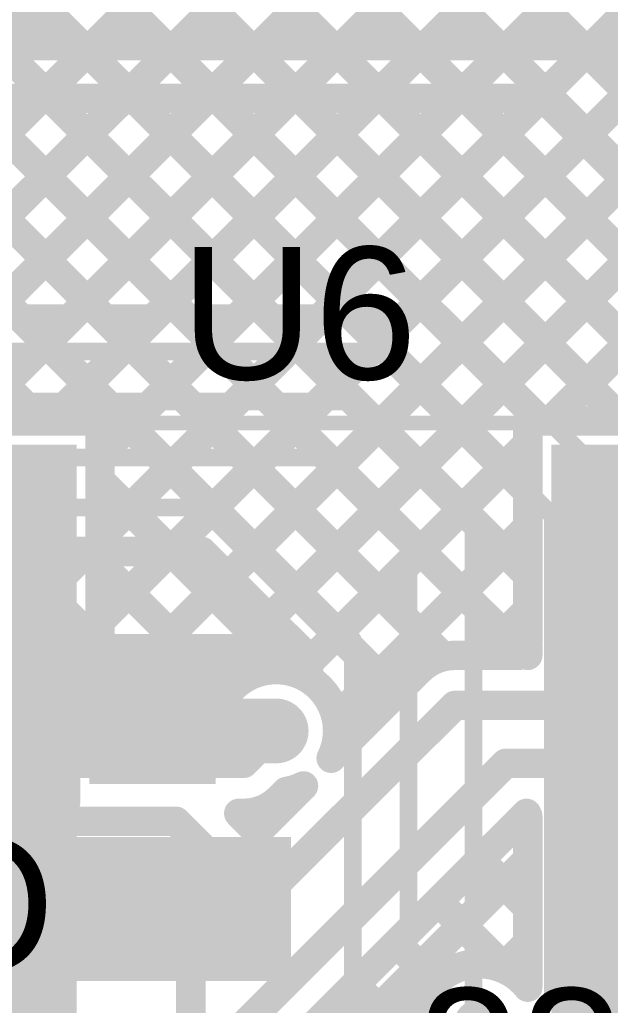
# Model space of a CAD drawing. Header units: millimetres. Extents: x -0.26 to 2.84, y -0.09 to 2.43.
# Drawn here: x 1.8569 to 2.0575, y 1.6427 to 1.9778 of the extents above; entities that cross this region are included whole.
import ezdxf

# ---------------------------------------------------------------- set-up
doc = ezdxf.new("R2010")
doc.units = ezdxf.units.MM
doc.header["$MEASUREMENT"] = 0
for name, color, linetype in [('BottomLayer', 5, 'Continuous'), ('BottomOverlay', 54, 'Continuous'), ('BottomPaste', 16, 'Continuous'), ('BottomSolder', 6, 'Continuous'), ('TopLayer', 1, 'Continuous'), ('TopOverlay', 2, 'Continuous'), ('TopPaste', 8, 'Continuous'), ('TopSolder', 216, 'Continuous'), ('ViaHoleLayer', 16, 'Continuous')]:
    doc.layers.add(name, color=color, linetype=linetype)
doc.styles.add('Arial', font='', dxfattribs={"height": 0.2})
doc.styles.get('Arial').set_extended_font_data('Arial')

# ---------------------------------------------------------------- blocks, each defined once
blk = doc.blocks.new('PCM1865DBTR_71')
at = {"layer": 'TopLayer'}
for points in [[(-0.1437, 0.1437), (-0.08465, 0.1437), (-0.08465, 0.13189), (-0.1437, 0.13189)], [(0.1437, 0.13189), (0.08465, 0.13189), (0.08465, 0.1437), (0.1437, 0.1437)], [(-0.1437, 0.12402), (-0.08465, 0.12402), (-0.08465, 0.1122), (-0.1437, 0.1122)], [(0.1437, 0.1122), (0.08465, 0.1122), (0.08465, 0.12402), (0.1437, 0.12402)], [(-0.1437, 0.10433), (-0.08465, 0.10433), (-0.08465, 0.09252), (-0.1437, 0.09252)], [(0.1437, 0.09252), (0.08465, 0.09252), (0.08465, 0.10433), (0.1437, 0.10433)], [(-0.1437, 0.08465), (-0.08465, 0.08465), (-0.08465, 0.07283), (-0.1437, 0.07283)], [(0.1437, 0.07283), (0.08465, 0.07283), (0.08465, 0.08465), (0.1437, 0.08465)], [(-0.1437, 0.06496), (-0.08465, 0.06496), (-0.08465, 0.05315), (-0.1437, 0.05315)], [(0.1437, 0.05315), (0.08465, 0.05315), (0.08465, 0.06496), (0.1437, 0.06496)], [(-0.1437, 0.04528), (-0.08465, 0.04528), (-0.08465, 0.03346), (-0.1437, 0.03346)], [(0.1437, 0.03346), (0.08465, 0.03346), (0.08465, 0.04528), (0.1437, 0.04528)], [(-0.1437, 0.02559), (-0.08465, 0.02559), (-0.08465, 0.01378), (-0.1437, 0.01378)], [(0.1437, 0.01378), (0.08465, 0.01378), (0.08465, 0.02559), (0.1437, 0.02559)], [(-0.1437, 0.00591), (-0.08465, 0.00591), (-0.08465, -0.00591), (-0.1437, -0.00591)], [(0.1437, -0.00591), (0.08465, -0.00591), (0.08465, 0.00591), (0.1437, 0.00591)], [(-0.1437, -0.01378), (-0.08465, -0.01378), (-0.08465, -0.02559), (-0.1437, -0.02559)], [(0.1437, -0.02559), (0.08465, -0.02559), (0.08465, -0.01378), (0.1437, -0.01378)], [(-0.1437, -0.03346), (-0.08465, -0.03346), (-0.08465, -0.04528), (-0.1437, -0.04528)], [(0.1437, -0.04528), (0.08465, -0.04528), (0.08465, -0.03346), (0.1437, -0.03346)], [(-0.1437, -0.05315), (-0.08465, -0.05315), (-0.08465, -0.06496), (-0.1437, -0.06496)], [(0.1437, -0.06496), (0.08465, -0.06496), (0.08465, -0.05315), (0.1437, -0.05315)], [(-0.1437, -0.07283), (-0.08465, -0.07283), (-0.08465, -0.08465), (-0.1437, -0.08465)], [(0.1437, -0.08465), (0.08465, -0.08465), (0.08465, -0.07283), (0.1437, -0.07283)], [(-0.1437, -0.09252), (-0.08465, -0.09252), (-0.08465, -0.10433), (-0.1437, -0.10433)], [(0.1437, -0.10433), (0.08465, -0.10433), (0.08465, -0.09252), (0.1437, -0.09252)], [(-0.1437, -0.1122), (-0.08465, -0.1122), (-0.08465, -0.12402), (-0.1437, -0.12402)], [(0.1437, -0.12402), (0.08465, -0.12402), (0.08465, -0.1122), (0.1437, -0.1122)], [(-0.08465, -0.1437), (-0.1437, -0.1437), (-0.1437, -0.13189), (-0.08465, -0.13189)], [(0.1437, -0.1437), (0.08465, -0.1437), (0.08465, -0.13189), (0.1437, -0.13189)]]:
    blk.add_hatch(color=1, dxfattribs=at).paths.add_polyline_path(points)
at = {"layer": 'TopPaste'}
for points in [[(-0.1437, 0.1437), (-0.08465, 0.1437), (-0.08465, 0.13189), (-0.1437, 0.13189)], [(0.1437, 0.13189), (0.08465, 0.13189), (0.08465, 0.1437), (0.1437, 0.1437)], [(-0.1437, 0.12402), (-0.08465, 0.12402), (-0.08465, 0.1122), (-0.1437, 0.1122)], [(0.1437, 0.1122), (0.08465, 0.1122), (0.08465, 0.12402), (0.1437, 0.12402)], [(-0.1437, 0.10433), (-0.08465, 0.10433), (-0.08465, 0.09252), (-0.1437, 0.09252)], [(0.1437, 0.09252), (0.08465, 0.09252), (0.08465, 0.10433), (0.1437, 0.10433)], [(-0.1437, 0.08465), (-0.08465, 0.08465), (-0.08465, 0.07283), (-0.1437, 0.07283)], [(0.1437, 0.07283), (0.08465, 0.07283), (0.08465, 0.08465), (0.1437, 0.08465)], [(-0.1437, 0.06496), (-0.08465, 0.06496), (-0.08465, 0.05315), (-0.1437, 0.05315)], [(0.1437, 0.05315), (0.08465, 0.05315), (0.08465, 0.06496), (0.1437, 0.06496)], [(-0.1437, 0.04528), (-0.08465, 0.04528), (-0.08465, 0.03346), (-0.1437, 0.03346)], [(0.1437, 0.03346), (0.08465, 0.03346), (0.08465, 0.04528), (0.1437, 0.04528)], [(-0.1437, 0.02559), (-0.08465, 0.02559), (-0.08465, 0.01378), (-0.1437, 0.01378)], [(0.1437, 0.01378), (0.08465, 0.01378), (0.08465, 0.02559), (0.1437, 0.02559)], [(-0.1437, 0.00591), (-0.08465, 0.00591), (-0.08465, -0.00591), (-0.1437, -0.00591)], [(0.1437, -0.00591), (0.08465, -0.00591), (0.08465, 0.00591), (0.1437, 0.00591)], [(-0.1437, -0.01378), (-0.08465, -0.01378), (-0.08465, -0.02559), (-0.1437, -0.02559)], [(0.1437, -0.02559), (0.08465, -0.02559), (0.08465, -0.01378), (0.1437, -0.01378)], [(-0.1437, -0.03346), (-0.08465, -0.03346), (-0.08465, -0.04528), (-0.1437, -0.04528)], [(0.1437, -0.04528), (0.08465, -0.04528), (0.08465, -0.03346), (0.1437, -0.03346)], [(-0.1437, -0.05315), (-0.08465, -0.05315), (-0.08465, -0.06496), (-0.1437, -0.06496)], [(0.1437, -0.06496), (0.08465, -0.06496), (0.08465, -0.05315), (0.1437, -0.05315)], [(-0.1437, -0.07283), (-0.08465, -0.07283), (-0.08465, -0.08465), (-0.1437, -0.08465)], [(0.1437, -0.08465), (0.08465, -0.08465), (0.08465, -0.07283), (0.1437, -0.07283)], [(-0.1437, -0.09252), (-0.08465, -0.09252), (-0.08465, -0.10433), (-0.1437, -0.10433)], [(0.1437, -0.10433), (0.08465, -0.10433), (0.08465, -0.09252), (0.1437, -0.09252)], [(-0.1437, -0.1122), (-0.08465, -0.1122), (-0.08465, -0.12402), (-0.1437, -0.12402)], [(0.1437, -0.12402), (0.08465, -0.12402), (0.08465, -0.1122), (0.1437, -0.1122)], [(-0.08465, -0.1437), (-0.1437, -0.1437), (-0.1437, -0.13189), (-0.08465, -0.13189)], [(0.1437, -0.1437), (0.08465, -0.1437), (0.08465, -0.13189), (0.1437, -0.13189)]]:
    blk.add_hatch(color=8, dxfattribs=at).paths.add_polyline_path(points)
at = {"layer": 'TopSolder'}
for points in [[(-0.1477, 0.1477), (-0.08065, 0.1477), (-0.08065, 0.12789), (-0.1477, 0.12789)], [(0.1477, 0.12789), (0.08065, 0.12789), (0.08065, 0.1477), (0.1477, 0.1477)], [(-0.1477, 0.12802), (-0.08065, 0.12802), (-0.08065, 0.1082), (-0.1477, 0.1082)], [(0.1477, 0.1082), (0.08065, 0.1082), (0.08065, 0.12802), (0.1477, 0.12802)], [(-0.1477, 0.10833), (-0.08065, 0.10833), (-0.08065, 0.08852), (-0.1477, 0.08852)], [(0.1477, 0.08852), (0.08065, 0.08852), (0.08065, 0.10833), (0.1477, 0.10833)], [(-0.1477, 0.08865), (-0.08065, 0.08865), (-0.08065, 0.06883), (-0.1477, 0.06883)], [(0.1477, 0.06883), (0.08065, 0.06883), (0.08065, 0.08865), (0.1477, 0.08865)], [(-0.1477, 0.06896), (-0.08065, 0.06896), (-0.08065, 0.04915), (-0.1477, 0.04915)], [(0.1477, 0.04915), (0.08065, 0.04915), (0.08065, 0.06896), (0.1477, 0.06896)], [(-0.1477, 0.04928), (-0.08065, 0.04928), (-0.08065, 0.02946), (-0.1477, 0.02946)], [(0.1477, 0.02946), (0.08065, 0.02946), (0.08065, 0.04928), (0.1477, 0.04928)], [(-0.1477, 0.02959), (-0.08065, 0.02959), (-0.08065, 0.00978), (-0.1477, 0.00978)], [(0.1477, 0.00978), (0.08065, 0.00978), (0.08065, 0.02959), (0.1477, 0.02959)], [(-0.1477, 0.00991), (-0.08065, 0.00991), (-0.08065, -0.00991), (-0.1477, -0.00991)], [(0.1477, -0.00991), (0.08065, -0.00991), (0.08065, 0.00991), (0.1477, 0.00991)], [(-0.1477, -0.00978), (-0.08065, -0.00978), (-0.08065, -0.02959), (-0.1477, -0.02959)], [(0.1477, -0.02959), (0.08065, -0.02959), (0.08065, -0.00978), (0.1477, -0.00978)], [(-0.1477, -0.02946), (-0.08065, -0.02946), (-0.08065, -0.04928), (-0.1477, -0.04928)], [(0.1477, -0.04928), (0.08065, -0.04928), (0.08065, -0.02946), (0.1477, -0.02946)], [(-0.1477, -0.04915), (-0.08065, -0.04915), (-0.08065, -0.06896), (-0.1477, -0.06896)], [(0.1477, -0.06896), (0.08065, -0.06896), (0.08065, -0.04915), (0.1477, -0.04915)], [(-0.1477, -0.06883), (-0.08065, -0.06883), (-0.08065, -0.08865), (-0.1477, -0.08865)], [(0.1477, -0.08865), (0.08065, -0.08865), (0.08065, -0.06883), (0.1477, -0.06883)], [(-0.1477, -0.08852), (-0.08065, -0.08852), (-0.08065, -0.10833), (-0.1477, -0.10833)], [(0.1477, -0.10833), (0.08065, -0.10833), (0.08065, -0.08852), (0.1477, -0.08852)], [(-0.1477, -0.1082), (-0.08065, -0.1082), (-0.08065, -0.12802), (-0.1477, -0.12802)], [(0.1477, -0.12802), (0.08065, -0.12802), (0.08065, -0.1082), (0.1477, -0.1082)], [(-0.08065, -0.1477), (-0.1477, -0.1477), (-0.1477, -0.12789), (-0.08065, -0.12789)], [(0.1477, -0.1477), (0.08065, -0.1477), (0.08065, -0.12789), (0.1477, -0.12789)]]:
    blk.add_hatch(color=216, dxfattribs=at).paths.add_polyline_path(points)
at = {"layer": 'TopOverlay', "const_width": 0.005}
for points in [[(-0.08, 0.155), (0.078, 0.155)], [(-0.08, -0.155), (0.078, -0.155)]]:
    blk.add_lwpolyline(points, dxfattribs=at)
at = {"layer": 'TopOverlay'}
for points, const_width in [([(-0.08125, 0.155, 1), (-0.07875, 0.155, 1)], 0.0025), ([(0.07675, 0.155, 1), (0.07925, 0.155, 1)], 0.0025), ([(-0.15257, 0.1428, 1), (-0.15978, 0.1428, 1)], 0.01), ([(-0.16228, 0.1428, 1), (-0.15728, 0.1428, 1)], 0.005), ([(-0.15507, 0.1428, 1), (-0.15007, 0.1428, 1)], 0.005), ([(-0.08125, -0.155, 1), (-0.07875, -0.155, 1)], 0.0025), ([(0.07675, -0.155, 1), (0.07925, -0.155, 1)], 0.0025)]:
    blk.add_lwpolyline(points, format="xyb", close=True, dxfattribs=dict(at, const_width=const_width))
blk = doc.blocks.new('C__0603_B_118')
at = {"layer": 'BottomLayer'}
for points in [[(-0.015, 0.0175), (-0.015, -0.0175), (-0.045, -0.0175), (-0.045, 0.0175)], [(0.045, 0.0175), (0.045, -0.0175), (0.015, -0.0175), (0.015, 0.0175)]]:
    blk.add_hatch(color=5, dxfattribs=at).paths.add_polyline_path(points)
at = {"layer": 'BottomPaste'}
for points in [[(-0.015, 0.0175), (-0.015, -0.0175), (-0.045, -0.0175), (-0.045, 0.0175)], [(0.045, 0.0175), (0.045, -0.0175), (0.015, -0.0175), (0.015, 0.0175)]]:
    blk.add_hatch(color=16, dxfattribs=at).paths.add_polyline_path(points)
at = {"layer": 'BottomSolder'}
for points in [[(-0.011, 0.0215), (-0.011, -0.0215), (-0.049, -0.0215), (-0.049, 0.0215)], [(0.049, 0.0215), (0.049, -0.0215), (0.011, -0.0215), (0.011, 0.0215)]]:
    blk.add_hatch(color=6, dxfattribs=at).paths.add_polyline_path(points)
at = {"layer": 'BottomOverlay', "const_width": 0.005}
for points in [[(-0.05, 0.023), (-0.05, -0.023)], [(-0.05, 0.023), (-0.016, 0.023)], [(0.016, 0.023), (0.05, 0.023)], [(0.05, 0.023), (0.05, -0.023)], [(-0.05, -0.023), (-0.016, -0.023)], [(0.016, -0.023), (0.05, -0.023)]]:
    blk.add_lwpolyline(points, dxfattribs=at)
at = {"layer": 'BottomOverlay', "const_width": 0.0025}
for points in [[(-0.05125, 0.023, 1), (-0.04875, 0.023, 1)], [(-0.05125, 0.023, 1), (-0.04875, 0.023, 1)], [(-0.01725, 0.023, 1), (-0.01475, 0.023, 1)], [(0.01475, 0.023, 1), (0.01725, 0.023, 1)], [(0.04875, 0.023, 1), (0.05125, 0.023, 1)], [(0.04875, 0.023, 1), (0.05125, 0.023, 1)], [(-0.05125, -0.023, 1), (-0.04875, -0.023, 1)], [(-0.05125, -0.023, 1), (-0.04875, -0.023, 1)], [(-0.01725, -0.023, 1), (-0.01475, -0.023, 1)], [(0.01475, -0.023, 1), (0.01725, -0.023, 1)], [(0.04875, -0.023, 1), (0.05125, -0.023, 1)], [(0.04875, -0.023, 1), (0.05125, -0.023, 1)]]:
    blk.add_lwpolyline(points, format="xyb", close=True, dxfattribs=at)

msp = doc.modelspace()

# ---------------------------------------------------------------- hatches: boundary and pattern name
at = {"layer": 'BottomLayer'}
h = msp.add_hatch(color=5, dxfattribs=at)
edge = h.paths.add_edge_path()
edge.add_arc((1.944, 1.736), 0.00886, 0, 360)
for points in [[(1.874, 1.661), (1.949, 1.661), (1.949, 1.7), (1.874, 1.7)], [(1.684, 1.651), (1.949, 1.651), (1.949, 1.683), (1.684, 1.683)]]:
    msp.add_hatch(color=5, dxfattribs=at).paths.add_polyline_path(points)
h = msp.add_hatch(color=5, dxfattribs=at)
edge = h.paths.add_edge_path()
edge.add_arc((1.937, 1.677), 0.00886, 0, 360)
h = msp.add_hatch(color=5, dxfattribs=at)
edge = h.paths.add_edge_path()
edge.add_arc((2.01309, 1.636), 0.00886, 0, 360)
at = {"layer": 'TopLayer'}
h = msp.add_hatch(color=1, dxfattribs=at)
edge = h.paths.add_edge_path()
edge.add_arc((1.944, 1.736), 0.00886, 0, 360)
h = msp.add_hatch(color=1, dxfattribs=at)
edge = h.paths.add_edge_path()
edge.add_arc((1.937, 1.677), 0.00886, 0, 360)
h = msp.add_hatch(color=1, dxfattribs=at)
edge = h.paths.add_edge_path()
edge.add_arc((2.01309, 1.636), 0.00886, 0, 360)
at = {"layer": 'ViaHoleLayer'}
h = msp.add_hatch(color=16, dxfattribs=at)
edge = h.paths.add_edge_path()
edge.add_arc((1.944, 1.736), 0.00591, 0, 360)
h = msp.add_hatch(color=16, dxfattribs=at)
edge = h.paths.add_edge_path()
edge.add_arc((1.937, 1.677), 0.00591, 0, 360)

# ---------------------------------------------------------------- linework, layer by layer
at = {"layer": 'BottomLayer'}
for points, const_width in [([(0.188, 1.969), (2.06, 1.969)], 0.01), ([(2.06, 1.969), (2.221, 1.808)], 0.01), ([(0.224, 1.951), (2.035, 1.951)], 0.01), ([(2.035, 1.951), (2.204, 1.782)], 0.01), ([(0.889, 1.878), (2, 1.878)], 0.006), ([(2, 1.878), (2.054, 1.824)], 0.006), ([(0.896, 1.865), (1.982, 1.865)], 0.006), ([(1.982, 1.865), (2.038, 1.809)], 0.006), ([(0.907, 1.848), (1.96781, 1.848)], 0.006), ([(1.96781, 1.848), (2.011, 1.80481)], 0.006), ([(0.911, 1.829), (1.95853, 1.829)], 0.006), ([(1.95853, 1.829), (1.989, 1.79853)], 0.006), ([(2.054, 1.659), (2.054, 1.824)], 0.006), ([(0.92, 1.812), (1.925, 1.812)], 0.006), ([(1.925, 1.812), (1.97, 1.767)], 0.006), ([(2.038, 1.646), (2.038, 1.809)], 0.006), ([(2.011, 1.63809), (2.011, 1.80481)], 0.006), ([(1.23388, 1.797), (1.91879, 1.797)], 0.01), ([(1.76691, 1.797), (1.862, 1.70191)], 0.01), ([(1.794, 1.71135), (1.87965, 1.797)], 0.01), ([(1.7952, 1.797), (1.8725, 1.7197)], 0.01), ([(1.82348, 1.797), (1.8725, 1.74798)], 0.01), ([(1.85176, 1.797), (1.88476, 1.764)], 0.01), ([(1.87493, 1.764), (1.90793, 1.797)], 0.01), ([(1.88005, 1.797), (1.91305, 1.764)], 0.01), ([(1.90833, 1.797), (1.94647, 1.75887)], 0.01), ([(1.91879, 1.797), (1.955, 1.76079)], 0.01), ([(1.989, 1.607), (1.989, 1.79853)], 0.006), ([(1.90322, 1.764), (1.9275, 1.78828)], 0.01), ([(1.9315, 1.764), (1.94164, 1.77414)], 0.01), ([(1.8725, 1.764), (1.9315, 1.764)], 0.01), ([(1.8725, 1.76157), (1.87493, 1.764)], 0.01), ([(1.8725, 1.712), (1.8725, 1.764)], 0.01), ([(1.9315, 1.759), (1.9315, 1.764)], 0.01), ([(1.97, 1.584), (1.97, 1.767)], 0.006), ([(1.80593, 1.695), (1.8725, 1.76157)], 0.01), ([(1.955, 1.7562), (1.955, 1.76079)], 0.01), ([(1.9315, 1.759), (1.944, 1.759)], 0.01), ([(1.902, 1.737), (1.903, 1.736)], 0.022), ([(1.903, 1.736), (1.944, 1.736)], 0.022), ([(1.83422, 1.695), (1.8725, 1.73328)], 0.01), ([(1.862, 1.712), (1.8725, 1.712)], 0.01), ([(1.862, 1.695), (1.862, 1.712)], 0.01), ([(1.78971, 1.695), (1.862, 1.695)], 0.01), ([(2.054, 1.659), (2.068, 1.645)], 0.006), ([(2.038, 1.646), (2.2, 1.484)], 0.006)]:
    msp.add_lwpolyline(points, dxfattribs=dict(at, const_width=const_width))
for points, const_width in [([(2.0575, 1.969, 1), (2.0625, 1.969, 1)], 0.005), ([(2.0575, 1.969, 1), (2.0625, 1.969, 1)], 0.005), ([(2.0325, 1.951, 1), (2.0375, 1.951, 1)], 0.005), ([(2.0325, 1.951, 1), (2.0375, 1.951, 1)], 0.005), ([(1.9985, 1.878, 1), (2.0015, 1.878, 1)], 0.003), ([(1.9985, 1.878, 1), (2.0015, 1.878, 1)], 0.003), ([(1.9805, 1.865, 1), (1.9835, 1.865, 1)], 0.003), ([(1.9805, 1.865, 1), (1.9835, 1.865, 1)], 0.003), ([(1.96631, 1.848, 1), (1.96931, 1.848, 1)], 0.003), ([(1.96631, 1.848, 1), (1.96931, 1.848, 1)], 0.003), ([(1.95703, 1.829, 1), (1.96003, 1.829, 1)], 0.003), ([(1.95703, 1.829, 1), (1.96003, 1.829, 1)], 0.003), ([(2.0525, 1.824, 1), (2.0555, 1.824, 1)], 0.003), ([(2.0525, 1.824, 1), (2.0555, 1.824, 1)], 0.003), ([(1.9235, 1.812, 1), (1.9265, 1.812, 1)], 0.003), ([(1.9235, 1.812, 1), (1.9265, 1.812, 1)], 0.003), ([(2.0365, 1.809, 1), (2.0395, 1.809, 1)], 0.003), ([(2.0365, 1.809, 1), (2.0395, 1.809, 1)], 0.003), ([(2.0095, 1.80481, 1), (2.0125, 1.80481, 1)], 0.003), ([(2.0095, 1.80481, 1), (2.0125, 1.80481, 1)], 0.003), ([(1.87715, 1.797, 1), (1.88215, 1.797, 1)], 0.005), ([(1.87755, 1.797, 1), (1.88255, 1.797, 1)], 0.005), ([(1.90543, 1.797, 1), (1.91043, 1.797, 1)], 0.005), ([(1.90583, 1.797, 1), (1.91083, 1.797, 1)], 0.005), ([(1.91629, 1.797, 1), (1.92129, 1.797, 1)], 0.005), ([(1.91629, 1.797, 1), (1.92129, 1.797, 1)], 0.005), ([(1.9875, 1.79853, 1), (1.9905, 1.79853, 1)], 0.003), ([(1.9875, 1.79853, 1), (1.9905, 1.79853, 1)], 0.003), ([(1.925, 1.78828, 1), (1.93, 1.78828, 1)], 0.005), ([(1.93914, 1.77414, 1), (1.94414, 1.77414, 1)], 0.005), ([(1.87, 1.764, 1), (1.875, 1.764, 1)], 0.005), ([(1.87, 1.764, 1), (1.875, 1.764, 1)], 0.005), ([(1.87243, 1.764, 1), (1.87743, 1.764, 1)], 0.005), ([(1.87243, 1.764, 1), (1.87743, 1.764, 1)], 0.005), ([(1.88226, 1.764, 1), (1.88726, 1.764, 1)], 0.005), ([(1.90072, 1.764, 1), (1.90572, 1.764, 1)], 0.005), ([(1.91055, 1.764, 1), (1.91555, 1.764, 1)], 0.005), ([(1.929, 1.764, 1), (1.934, 1.764, 1)], 0.005), ([(1.929, 1.764, 1), (1.934, 1.764, 1)], 0.005), ([(1.929, 1.764, 1), (1.934, 1.764, 1)], 0.005), ([(1.9685, 1.767, 1), (1.9715, 1.767, 1)], 0.003), ([(1.9685, 1.767, 1), (1.9715, 1.767, 1)], 0.003), ([(1.87, 1.76157, 1), (1.875, 1.76157, 1)], 0.005), ([(1.87, 1.76157, 1), (1.875, 1.76157, 1)], 0.005), ([(1.9525, 1.76079, 1), (1.9575, 1.76079, 1)], 0.005), ([(1.9525, 1.76079, 1), (1.9575, 1.76079, 1)], 0.005), ([(1.929, 1.759, 1), (1.934, 1.759, 1)], 0.005), ([(1.929, 1.759, 1), (1.934, 1.759, 1)], 0.005), ([(1.9415, 1.759, 1), (1.9465, 1.759, 1)], 0.005), ([(1.9415, 1.759, 1), (1.9465, 1.759, 1)], 0.005), ([(1.94397, 1.75887, 1), (1.94897, 1.75887, 1)], 0.005), ([(1.9525, 1.7562, 1), (1.9575, 1.7562, 1)], 0.005), ([(1.9525, 1.7562, 1), (1.9575, 1.7562, 1)], 0.005), ([(1.87, 1.74798, 1), (1.875, 1.74798, 1)], 0.005), ([(1.8965, 1.737, 1), (1.9075, 1.737, 1)], 0.011), ([(1.8975, 1.736, 1), (1.9085, 1.736, 1)], 0.011), ([(1.8975, 1.736, 1), (1.9085, 1.736, 1)], 0.011), ([(1.9385, 1.736, 1), (1.9495, 1.736, 1)], 0.011), ([(1.87, 1.73328, 1), (1.875, 1.73328, 1)], 0.005), ([(1.87, 1.7197, 1), (1.875, 1.7197, 1)], 0.005), ([(1.8595, 1.712, 1), (1.8645, 1.712, 1)], 0.005), ([(1.8595, 1.712, 1), (1.8645, 1.712, 1)], 0.005), ([(1.87, 1.712, 1), (1.875, 1.712, 1)], 0.005), ([(1.87, 1.712, 1), (1.875, 1.712, 1)], 0.005), ([(1.8595, 1.70191, 1), (1.8645, 1.70191, 1)], 0.005), ([(1.8595, 1.695, 1), (1.8645, 1.695, 1)], 0.005), ([(1.8595, 1.695, 1), (1.8645, 1.695, 1)], 0.005), ([(2.0525, 1.659, 1), (2.0555, 1.659, 1)], 0.003), ([(2.0525, 1.659, 1), (2.0555, 1.659, 1)], 0.003), ([(2.0365, 1.646, 1), (2.0395, 1.646, 1)], 0.003), ([(2.0365, 1.646, 1), (2.0395, 1.646, 1)], 0.003)]:
    msp.add_lwpolyline(points, format="xyb", close=True, dxfattribs=dict(at, const_width=const_width))
at = {"layer": 'BottomLayer', "const_width": 0.01}
msp.add_lwpolyline([(1.944, 1.759, -0.125318), (1.955, 1.7562)], format="xyb", dxfattribs=at)
at = {"layer": 'TopLayer'}
for points, const_width in [([(1.7895, 1.84827), (1.92723, 1.986)], 0.01), ([(1.81, 1.92979), (1.86621, 1.986)], 0.01), ([(1.81, 1.92534), (1.87066, 1.986)], 0.01), ([(1.81084, 1.84133), (1.95551, 1.986)], 0.01), ([(1.81584, 1.9029), (1.89894, 1.986)], 0.01), ([(1.83913, 1.84133), (1.9838, 1.986)], 0.01), ([(1.86741, 1.84133), (2.01208, 1.986)], 0.01), ([(1.86741, 1.84133), (2.01208, 1.986)], 0.01), ([(1.88418, 1.80154), (2.06865, 1.986)], 0.01), ([(1.88418, 1.82982), (2.04036, 1.986)], 0.01), ([(1.88418, 1.77325), (2.09693, 1.986)], 0.01), ([(1.88904, 1.986), (2.03371, 1.84133)], 0.01), ([(1.91732, 1.986), (2.06199, 1.84133)], 0.01), ([(1.94561, 1.986), (2.09028, 1.84133)], 0.01), ([(1.97389, 1.986), (2.12147, 1.83842)], 0.01), ([(2.00218, 1.986), (2.085, 1.90318)], 0.01), ([(2.03046, 1.986), (2.085, 1.93146)], 0.01), ([(2.05874, 1.986), (2.08778, 1.95696)], 0.01), ([(1.86348, 1.98327), (2.02948, 1.81728)], 0.01), ([(1.84934, 1.96913), (2.02948, 1.78899)], 0.01), ([(1.8352, 1.95499), (2.02648, 1.76371)], 0.01), ([(1.88418, 1.74497), (2.085, 1.94578)], 0.01), ([(1.82106, 1.94084), (2.00069, 1.76121)], 0.01), ([(1.81, 1.92362), (1.98479, 1.74883)], 0.01), ([(1.9095, 1.742), (2.085, 1.9175)], 0.01), ([(1.81331, 1.89202), (1.864, 1.84133)], 0.01), ([(2.03712, 1.84133), (2.08624, 1.89045)], 0.01), ([(1.80113, 1.84133), (1.88418, 1.84133)], 0.01), ([(1.88418, 1.82164), (1.88418, 1.84133)], 0.01), ([(2.02948, 1.84133), (2.11253, 1.84133)], 0.01), ([(2.02948, 1.82164), (2.02948, 1.84133)], 0.01), ([(1.95132, 1.75553), (2.02948, 1.83369)], 0.01), ([(1.88418, 1.80552), (1.88418, 1.82164)], 0.01), ([(1.88418, 1.80552), (1.88418, 1.82164)], 0.01), ([(1.88418, 1.82115), (1.94911, 1.75622)], 0.01), ([(2.02948, 1.80552), (2.02948, 1.82164)], 0.01), ([(2.02948, 1.80552), (2.02948, 1.82164)], 0.01), ([(1.88418, 1.80196), (1.88418, 1.80552)], 0.01), ([(1.9644, 1.74033), (2.02948, 1.80541)], 0.01), ([(2.02948, 1.80196), (2.02948, 1.80552)], 0.01), ([(1.88418, 1.78583), (1.88418, 1.80196)], 0.01), ([(1.88418, 1.78583), (1.88418, 1.80196)], 0.01), ([(2.02948, 1.78583), (2.02948, 1.80196)], 0.01), ([(2.02948, 1.78583), (2.02948, 1.80196)], 0.01), ([(1.88418, 1.79286), (1.92785, 1.7492)], 0.01), ([(1.88418, 1.78227), (1.88418, 1.78583)], 0.01), ([(2.02948, 1.78227), (2.02948, 1.78583)], 0.01), ([(1.88418, 1.76615), (1.88418, 1.78227)], 0.01), ([(1.88418, 1.76615), (1.88418, 1.78227)], 0.01), ([(2.02948, 1.76615), (2.02948, 1.78227)], 0.01), ([(2.02948, 1.76615), (2.02948, 1.78227)], 0.01), ([(2.01404, 1.76168), (2.02948, 1.77712)], 0.01), ([(1.88418, 1.76259), (1.88418, 1.76615)], 0.01), ([(1.88418, 1.76458), (1.90677, 1.742)], 0.01), ([(2.02648, 1.76168), (2.02648, 1.76559)], 0.01), ([(2.02948, 1.76168), (2.02948, 1.76559)], 0.01), ([(1.88418, 1.74646), (1.88418, 1.76259)], 0.01), ([(1.88418, 1.74646), (1.88418, 1.76259)], 0.01), ([(2.00468, 1.76168), (2.02648, 1.76168)], 0.01), ([(1.96268, 1.72672), (1.99264, 1.75669)], 0.01), ([(1.88418, 1.7429), (1.88418, 1.74646)], 0.01), ([(1.93763, 1.67763), (2.00468, 1.74468)], 0.01), ([(2.00468, 1.74468), (2.071, 1.74468)], 0.01), ([(1.88418, 1.742), (1.92402, 1.742)], 0.01), ([(1.96422, 1.74111), (1.97065, 1.73469)], 0.01), ([(1.933, 1.725), (1.944, 1.736)], 0.01), ([(1.84266, 1.725), (1.933, 1.725)], 0.01), ([(1.915, 1.618), (2.022, 1.725)], 0.01), ([(2.022, 1.725), (2.071, 1.725)], 0.01), ([(1.93763, 1.70167), (1.95328, 1.71732)], 0.01), ([(1.94504, 1.713), (1.94747, 1.71543)], 0.01), ([(1.9313, 1.708), (1.93763, 1.70167)], 0.01), ([(1.932, 1.61096), (2.02904, 1.708)], 0.01), ([(1.93948, 1.70928), (1.94236, 1.7064)], 0.01), ([(2.02948, 1.70353), (2.02948, 1.70709)], 0.01), ([(1.84266, 1.70531), (1.90995, 1.70531)], 0.01), ([(1.90995, 1.70531), (1.93763, 1.67763)], 0.01), ([(2.02733, 1.70629), (2.02948, 1.70414)], 0.01), ([(2.02948, 1.68741), (2.02948, 1.70353)], 0.01), ([(2.02948, 1.68741), (2.02948, 1.70353)], 0.01), ([(1.937, 1.677), (1.937, 1.69586)], 0.01), ([(1.93199, 1.59478), (2.02948, 1.69227)], 0.01), ([(2.01319, 1.69215), (2.02948, 1.67586)], 0.01), ([(2.02948, 1.68385), (2.02948, 1.68741)], 0.01), ([(1.84266, 1.68563), (1.89337, 1.68563)], 0.01), ([(1.89337, 1.68563), (1.915, 1.664)], 0.01), ([(2.02948, 1.66772), (2.02948, 1.68385)], 0.01), ([(2.02948, 1.66772), (2.02948, 1.68385)], 0.01), ([(1.99904, 1.678), (2.02237, 1.65468)], 0.01), ([(1.937, 1.677), (1.93763, 1.67763)], 0.006), ([(2.02948, 1.66416), (2.02948, 1.66772)], 0.01), ([(1.915, 1.618), (1.915, 1.664)], 0.01), ([(1.9849, 1.66386), (1.99818, 1.65059)], 0.01), ([(2.02085, 1.65536), (2.02948, 1.66398)], 0.01), ([(2.02948, 1.6489), (2.02948, 1.66416)], 0.01), ([(2.02948, 1.6489), (2.02948, 1.66416)], 0.01), ([(1.97076, 1.64972), (1.99301, 1.62747)], 0.01)]:
    msp.add_lwpolyline(points, dxfattribs=dict(at, const_width=const_width))
for points, const_width in [([(1.8615, 1.84133, 1), (1.8665, 1.84133, 1)], 0.005), ([(1.86491, 1.84133, 1), (1.86991, 1.84133, 1)], 0.005), ([(1.86491, 1.84133, 1), (1.86991, 1.84133, 1)], 0.005), ([(1.88169, 1.84133, 1), (1.88668, 1.84133, 1)], 0.005), ([(1.88169, 1.84133, 1), (1.88668, 1.84133, 1)], 0.005), ([(2.02698, 1.84133, 1), (2.03198, 1.84133, 1)], 0.005), ([(2.02698, 1.84133, 1), (2.03198, 1.84133, 1)], 0.005), ([(2.03121, 1.84133, 1), (2.03621, 1.84133, 1)], 0.005), ([(2.03462, 1.84133, 1), (2.03962, 1.84133, 1)], 0.005), ([(2.05949, 1.84133, 1), (2.06449, 1.84133, 1)], 0.005), ([(2.02698, 1.83369, 1), (2.03198, 1.83369, 1)], 0.005), ([(1.88169, 1.82982, 1), (1.88668, 1.82982, 1)], 0.005), ([(1.88169, 1.82164, 1), (1.88668, 1.82164, 1)], 0.005), ([(1.88169, 1.82164, 1), (1.88668, 1.82164, 1)], 0.005), ([(1.88169, 1.82164, 1), (1.88668, 1.82164, 1)], 0.005), ([(1.88169, 1.82115, 1), (1.88668, 1.82115, 1)], 0.005), ([(2.02698, 1.82164, 1), (2.03198, 1.82164, 1)], 0.005), ([(2.02698, 1.82164, 1), (2.03198, 1.82164, 1)], 0.005), ([(2.02698, 1.82164, 1), (2.03198, 1.82164, 1)], 0.005), ([(2.02698, 1.81728, 1), (2.03198, 1.81728, 1)], 0.005), ([(1.88169, 1.80552, 1), (1.88668, 1.80552, 1)], 0.005), ([(1.88169, 1.80552, 1), (1.88668, 1.80552, 1)], 0.005), ([(1.88169, 1.80552, 1), (1.88668, 1.80552, 1)], 0.005), ([(2.02698, 1.80552, 1), (2.03198, 1.80552, 1)], 0.005), ([(2.02698, 1.80552, 1), (2.03198, 1.80552, 1)], 0.005), ([(2.02698, 1.80552, 1), (2.03198, 1.80552, 1)], 0.005), ([(2.02698, 1.80541, 1), (2.03198, 1.80541, 1)], 0.005), ([(1.88169, 1.80196, 1), (1.88668, 1.80196, 1)], 0.005), ([(1.88169, 1.80196, 1), (1.88668, 1.80196, 1)], 0.005), ([(1.88169, 1.80196, 1), (1.88668, 1.80196, 1)], 0.005), ([(1.88169, 1.80154, 1), (1.88668, 1.80154, 1)], 0.005), ([(2.02698, 1.80196, 1), (2.03198, 1.80196, 1)], 0.005), ([(2.02698, 1.80196, 1), (2.03198, 1.80196, 1)], 0.005), ([(2.02698, 1.80196, 1), (2.03198, 1.80196, 1)], 0.005), ([(1.88169, 1.79286, 1), (1.88668, 1.79286, 1)], 0.005), ([(2.02698, 1.78899, 1), (2.03198, 1.78899, 1)], 0.005), ([(1.88169, 1.78583, 1), (1.88668, 1.78583, 1)], 0.005), ([(1.88169, 1.78583, 1), (1.88668, 1.78583, 1)], 0.005), ([(1.88169, 1.78583, 1), (1.88668, 1.78583, 1)], 0.005), ([(2.02698, 1.78583, 1), (2.03198, 1.78583, 1)], 0.005), ([(2.02698, 1.78583, 1), (2.03198, 1.78583, 1)], 0.005), ([(2.02698, 1.78583, 1), (2.03198, 1.78583, 1)], 0.005), ([(1.88169, 1.78227, 1), (1.88668, 1.78227, 1)], 0.005), ([(1.88169, 1.78227, 1), (1.88668, 1.78227, 1)], 0.005), ([(1.88169, 1.78227, 1), (1.88668, 1.78227, 1)], 0.005), ([(2.02698, 1.78227, 1), (2.03198, 1.78227, 1)], 0.005), ([(2.02698, 1.78227, 1), (2.03198, 1.78227, 1)], 0.005), ([(2.02698, 1.78227, 1), (2.03198, 1.78227, 1)], 0.005), ([(2.02698, 1.77712, 1), (2.03198, 1.77712, 1)], 0.005), ([(1.88169, 1.77325, 1), (1.88668, 1.77325, 1)], 0.005), ([(1.88169, 1.76615, 1), (1.88668, 1.76615, 1)], 0.005), ([(1.88169, 1.76615, 1), (1.88668, 1.76615, 1)], 0.005), ([(1.88169, 1.76615, 1), (1.88668, 1.76615, 1)], 0.005), ([(1.88169, 1.76458, 1), (1.88668, 1.76458, 1)], 0.005), ([(2.02398, 1.76559, 1), (2.02898, 1.76559, 1)], 0.005), ([(2.02698, 1.76615, 1), (2.03198, 1.76615, 1)], 0.005), ([(2.02698, 1.76615, 1), (2.03198, 1.76615, 1)], 0.005), ([(2.02698, 1.76559, 1), (2.03198, 1.76559, 1)], 0.005), ([(1.88169, 1.76259, 1), (1.88668, 1.76259, 1)], 0.005), ([(1.88169, 1.76259, 1), (1.88668, 1.76259, 1)], 0.005), ([(1.88169, 1.76259, 1), (1.88668, 1.76259, 1)], 0.005), ([(1.99819, 1.76121, 1), (2.00319, 1.76121, 1)], 0.005), ([(2.00218, 1.76168, 1), (2.00718, 1.76168, 1)], 0.005), ([(2.00218, 1.76168, 1), (2.00718, 1.76168, 1)], 0.005), ([(2.00218, 1.76168, 1), (2.00718, 1.76168, 1)], 0.005), ([(2.01154, 1.76168, 1), (2.01654, 1.76168, 1)], 0.005), ([(2.02398, 1.76371, 1), (2.02898, 1.76371, 1)], 0.005), ([(2.02398, 1.76168, 1), (2.02898, 1.76168, 1)], 0.005), ([(2.02398, 1.76168, 1), (2.02898, 1.76168, 1)], 0.005), ([(2.02698, 1.76168, 1), (2.03198, 1.76168, 1)], 0.005), ([(1.94661, 1.75622, 1), (1.95161, 1.75622, 1)], 0.005), ([(1.94882, 1.75553, 1), (1.95382, 1.75553, 1)], 0.005), ([(1.99014, 1.75669, 1), (1.99514, 1.75669, 1)], 0.005), ([(1.99014, 1.75669, 1), (1.99514, 1.75669, 1)], 0.005), ([(1.99016, 1.7567, 1), (1.99516, 1.7567, 1)], 0.005), ([(1.92535, 1.7492, 1), (1.93035, 1.7492, 1)], 0.005), ([(1.98229, 1.74883, 1), (1.98729, 1.74883, 1)], 0.005), ([(1.88169, 1.74646, 1), (1.88668, 1.74646, 1)], 0.005), ([(1.88169, 1.74646, 1), (1.88668, 1.74646, 1)], 0.005), ([(1.88169, 1.74646, 1), (1.88668, 1.74646, 1)], 0.005), ([(1.88169, 1.74497, 1), (1.88668, 1.74497, 1)], 0.005), ([(2.00218, 1.74468, 1), (2.00718, 1.74468, 1)], 0.005), ([(2.00218, 1.74468, 1), (2.00718, 1.74468, 1)], 0.005), ([(1.88169, 1.7429, 1), (1.88668, 1.7429, 1)], 0.005), ([(1.88169, 1.742, 1), (1.88668, 1.742, 1)], 0.005), ([(1.90427, 1.742, 1), (1.90927, 1.742, 1)], 0.005), ([(1.907, 1.742, 1), (1.912, 1.742, 1)], 0.005), ([(1.92152, 1.742, 1), (1.92652, 1.742, 1)], 0.005), ([(1.92152, 1.742, 1), (1.92652, 1.742, 1)], 0.005), ([(1.96172, 1.74111, 1), (1.96672, 1.74111, 1)], 0.005), ([(1.9619, 1.74033, 1), (1.9669, 1.74033, 1)], 0.005), ([(1.9415, 1.736, 1), (1.9465, 1.736, 1)], 0.005), ([(1.96236, 1.736, 1), (1.96736, 1.736, 1)], 0.005), ([(1.96236, 1.736, 1), (1.96736, 1.736, 1)], 0.005), ([(1.96815, 1.73469, 1), (1.97315, 1.73469, 1)], 0.005), ([(1.9305, 1.725, 1), (1.9355, 1.725, 1)], 0.005), ([(1.9305, 1.725, 1), (1.9355, 1.725, 1)], 0.005), ([(1.96018, 1.72672, 1), (1.96518, 1.72672, 1)], 0.005), ([(1.96018, 1.72672, 1), (1.96518, 1.72672, 1)], 0.005), ([(2.0195, 1.725, 1), (2.0245, 1.725, 1)], 0.005), ([(2.0195, 1.725, 1), (2.0245, 1.725, 1)], 0.005), ([(1.95078, 1.71732, 1), (1.95578, 1.71732, 1)], 0.005), ([(1.95078, 1.71732, 1), (1.95578, 1.71732, 1)], 0.005), ([(1.94497, 1.71543, 1), (1.94997, 1.71543, 1)], 0.005), ([(1.94497, 1.71543, 1), (1.94997, 1.71543, 1)], 0.005), ([(1.94252, 1.71298, 1), (1.94752, 1.71298, 1)], 0.005), ([(1.94254, 1.713, 1), (1.94754, 1.713, 1)], 0.005), ([(1.94254, 1.713, 1), (1.94754, 1.713, 1)], 0.005), ([(1.9288, 1.708, 1), (1.9338, 1.708, 1)], 0.005), ([(1.9305, 1.708, 1), (1.9355, 1.708, 1)], 0.005), ([(1.9305, 1.708, 1), (1.9355, 1.708, 1)], 0.005), ([(1.93698, 1.70928, 1), (1.94198, 1.70928, 1)], 0.005), ([(2.02654, 1.708, 1), (2.03154, 1.708, 1)], 0.005), ([(2.02698, 1.70709, 1), (2.03198, 1.70709, 1)], 0.005), ([(1.90745, 1.70531, 1), (1.91245, 1.70531, 1)], 0.005), ([(1.90745, 1.70531, 1), (1.91245, 1.70531, 1)], 0.005), ([(1.93986, 1.7064, 1), (1.94486, 1.7064, 1)], 0.005), ([(2.02483, 1.70629, 1), (2.02983, 1.70629, 1)], 0.005), ([(2.02698, 1.70414, 1), (2.03198, 1.70414, 1)], 0.005), ([(2.02698, 1.70353, 1), (2.03198, 1.70353, 1)], 0.005), ([(2.02698, 1.70353, 1), (2.03198, 1.70353, 1)], 0.005), ([(2.02698, 1.70353, 1), (2.03198, 1.70353, 1)], 0.005), ([(1.93513, 1.70167, 1), (1.94013, 1.70167, 1)], 0.005), ([(1.93513, 1.70167, 1), (1.94013, 1.70167, 1)], 0.005), ([(1.9345, 1.69586, 1), (1.9395, 1.69586, 1)], 0.005), ([(2.01069, 1.69215, 1), (2.01569, 1.69215, 1)], 0.005), ([(2.02698, 1.69227, 1), (2.03198, 1.69227, 1)], 0.005), ([(2.02698, 1.68741, 1), (2.03198, 1.68741, 1)], 0.005), ([(2.02698, 1.68741, 1), (2.03198, 1.68741, 1)], 0.005), ([(2.02698, 1.68741, 1), (2.03198, 1.68741, 1)], 0.005), ([(1.89087, 1.68563, 1), (1.89587, 1.68563, 1)], 0.005), ([(1.89087, 1.68563, 1), (1.89587, 1.68563, 1)], 0.005), ([(2.02698, 1.68385, 1), (2.03198, 1.68385, 1)], 0.005), ([(2.02698, 1.68385, 1), (2.03198, 1.68385, 1)], 0.005), ([(2.02698, 1.68385, 1), (2.03198, 1.68385, 1)], 0.005), ([(1.9345, 1.677, 1), (1.9395, 1.677, 1)], 0.005), ([(1.93513, 1.67763, 1), (1.94013, 1.67763, 1)], 0.005), ([(1.93513, 1.67763, 1), (1.94013, 1.67763, 1)], 0.005), ([(1.99655, 1.678, 1), (2.00155, 1.678, 1)], 0.005), ([(1.9355, 1.677, 1), (1.9385, 1.677, 1)], 0.003), ([(1.93613, 1.67763, 1), (1.93913, 1.67763, 1)], 0.003), ([(2.02698, 1.67586, 1), (2.03198, 1.67586, 1)], 0.005), ([(2.02698, 1.66772, 1), (2.03198, 1.66772, 1)], 0.005), ([(2.02698, 1.66772, 1), (2.03198, 1.66772, 1)], 0.005), ([(2.02698, 1.66772, 1), (2.03198, 1.66772, 1)], 0.005), ([(1.9125, 1.664, 1), (1.9175, 1.664, 1)], 0.005), ([(1.9125, 1.664, 1), (1.9175, 1.664, 1)], 0.005), ([(1.9824, 1.66386, 1), (1.9874, 1.66386, 1)], 0.005), ([(2.02698, 1.66416, 1), (2.03198, 1.66416, 1)], 0.005), ([(2.02698, 1.66416, 1), (2.03198, 1.66416, 1)], 0.005), ([(2.02698, 1.66416, 1), (2.03198, 1.66416, 1)], 0.005), ([(2.02698, 1.66398, 1), (2.03198, 1.66398, 1)], 0.005), ([(2.01835, 1.65536, 1), (2.02335, 1.65536, 1)], 0.005), ([(2.01987, 1.65468, 1), (2.02487, 1.65468, 1)], 0.005), ([(1.99568, 1.65059, 1), (2.00068, 1.65059, 1)], 0.005), ([(1.96826, 1.64972, 1), (1.97326, 1.64972, 1)], 0.005), ([(2.02698, 1.6489, 1), (2.03198, 1.6489, 1)], 0.005), ([(2.02698, 1.6489, 1), (2.03198, 1.6489, 1)], 0.005), ([(2.02698, 1.6489, 1), (2.03198, 1.6489, 1)], 0.005)]:
    msp.add_lwpolyline(points, format="xyb", close=True, dxfattribs=dict(at, const_width=const_width))
at = {"layer": 'TopLayer', "const_width": 0.01}
for points in [[(1.99264, 1.75669, -0.199327), (2.00468, 1.76168)], [(1.99266, 1.7567, -0.198912), (2.00468, 1.76168)], [(1.92402, 1.742, -0.863841), (1.96486, 1.736)], [(1.96486, 1.736, -0.115732), (1.96268, 1.72672)], [(1.95328, 1.71732, -0.073509), (1.94747, 1.71543)], [(1.94504, 1.713, -0.199327), (1.933, 1.708)], [(1.94502, 1.71298, -0.198912), (1.933, 1.708)], [(1.99417, 1.62721, -0.890336), (2.02948, 1.6489)]]:
    msp.add_lwpolyline(points, format="xyb", dxfattribs=at)

# ---------------------------------------------------------------- block references
msp.add_blockref('PCM1865DBTR_71', (1.95683, 1.68563))
at = {"rotation": 90}
msp.add_blockref('C__0603_B_118', (1.902, 1.707), dxfattribs=at)

# ---------------------------------------------------------------- texts
at = {"layer": 'BottomOverlay', "style": 'Arial', "text_generation_flag": 2}
for s, p in [('C36', (1.86898, 1.65451)), ('R32', (2.10698, 1.60351))]:
    msp.add_text(s, height=0.045, dxfattribs=at).set_placement(p)
at = {"layer": 'TopOverlay', "style": 'Arial'}
msp.add_text('U6', height=0.045, dxfattribs=at).set_placement((1.91151, 1.85551))

doc.saveas('drawing.dxf')
